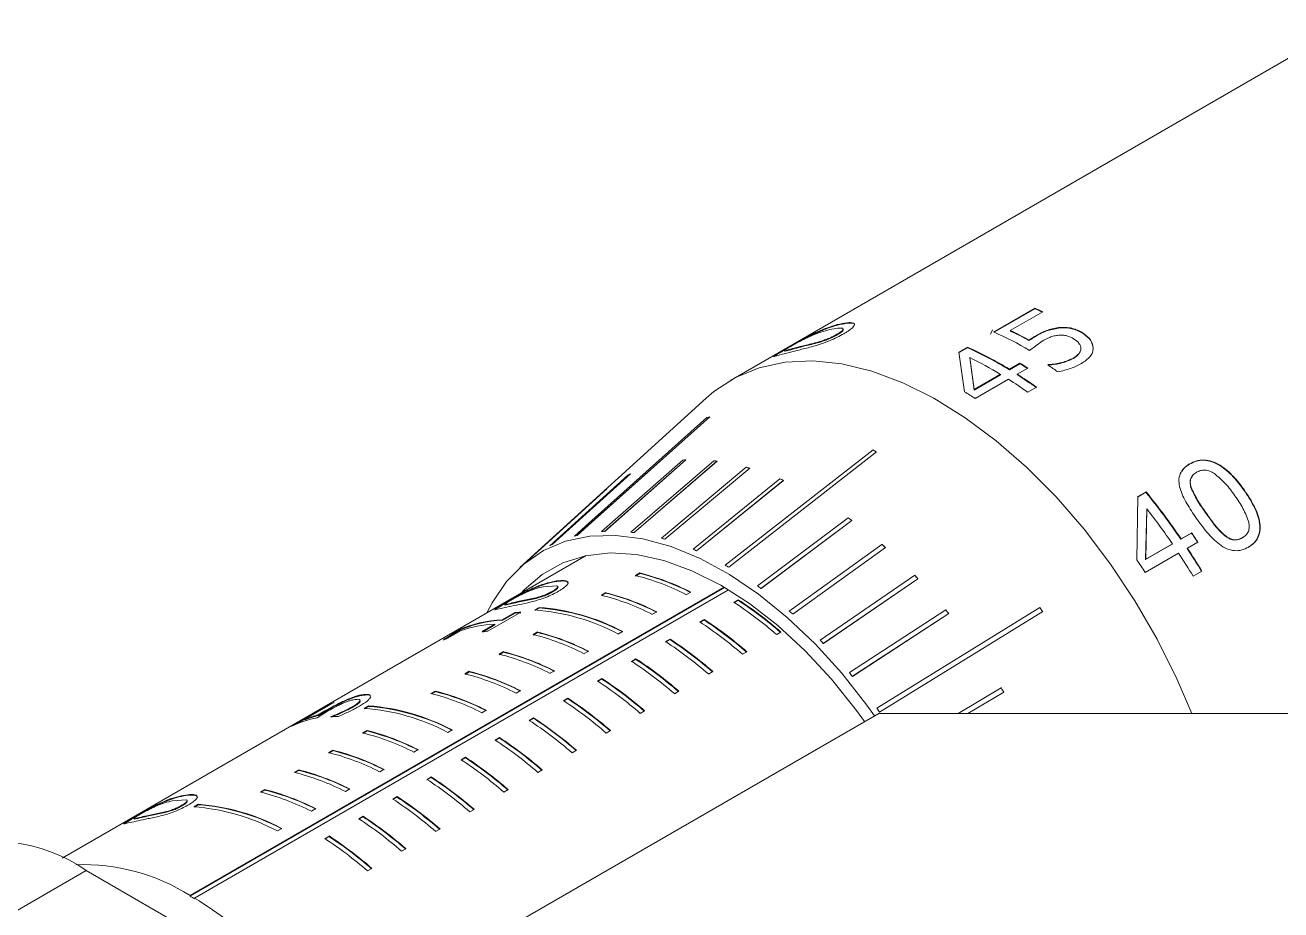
# Model space of a CAD drawing. Header units: millimetres. Extents: x 2 to 278, y 1 to 215.
# Drawn here: x 204.14 to 217.16, y 190.05 to 199.22 of the extents above; entities that cross this region are included whole.
import ezdxf

# ---------------------------------------------------------------- set-up
doc = ezdxf.new("R2010")
doc.units = ezdxf.units.MM

msp = doc.modelspace()

# ---------------------------------------------------------------- linework, layer by layer
at = {"color": 7, "linetype": 'Continuous', "lineweight": 18}
for p, q in [((217.837, 199.223), (211.458, 195.54)), ((214.187, 196.042), (214.614, 196.289)), ((214.193, 196.039), (214.615, 196.283)), ((214.696, 196.251), (214.359, 196.057)), ((214.614, 196.289), (214.615, 196.283)), ((212.565, 196.118), (212.568, 196.113)), ((212.565, 196.013), (212.562, 196.018)), ((214.175, 196.063), (214.154, 196.02)), ((214.359, 196.057), (214.36, 196.052)), ((214.63, 196.006), (214.63, 196.001)), ((214.859, 196.087), (214.859, 196.082)), ((215.115, 196.03), (215.115, 196.025)), ((212.02, 195.843), (212.024, 195.842)), ((212.024, 195.842), (212.021, 195.847)), ((212.024, 195.865), (212.028, 195.859)), ((212.168, 195.882), (212.166, 195.888)), ((212.376, 195.934), (212.374, 195.94)), ((213.827, 195.834), (213.914, 195.884)), ((213.884, 195.421), (213.827, 195.834)), ((213.828, 195.829), (213.915, 195.879)), ((213.915, 195.879), (213.914, 195.884)), ((214.554, 195.958), (214.554, 195.953)), ((214.689, 195.947), (214.559, 195.851)), ((215.091, 195.871), (215.091, 195.866)), ((215.22, 195.876), (215.22, 195.872)), ((213.939, 195.778), (213.984, 195.444)), ((213.939, 195.773), (213.939, 195.778)), ((213.939, 195.773), (213.984, 195.439)), ((214.35, 195.655), (214.459, 195.718)), ((214.35, 195.65), (214.459, 195.713)), ((214.459, 195.713), (214.459, 195.718)), ((214.75, 195.699), (214.756, 195.703)), ((214.756, 195.703), (214.756, 195.698)), ((215.013, 195.771), (215.013, 195.767)), ((213.984, 195.444), (214.259, 195.603)), ((213.984, 195.439), (214.259, 195.598)), ((214.259, 195.598), (214.259, 195.603)), ((214.35, 195.65), (214.35, 195.655)), ((214.431, 195.599), (214.432, 195.605)), ((214.541, 195.668), (214.432, 195.605)), ((214.754, 195.696), (214.756, 195.698)), ((213.984, 195.439), (213.984, 195.444)), ((214.341, 195.552), (213.995, 195.353)), ((214.631, 195.47), (214.54, 195.417)), ((211.205, 195.356), (209.273, 193.599)), ((211.214, 195.155), (211.214, 195.154)), ((211.243, 195.162), (211.243, 195.162)), ((212.936, 194.82), (211.404, 193.623)), ((211.44, 193.602), (212.972, 194.799)), ((212.973, 194.799), (211.441, 193.603)), ((212.937, 194.82), (212.936, 194.82)), ((212.973, 194.799), (212.972, 194.799)), ((210.964, 194.714), (210.122, 193.973)), ((210.153, 193.974), (210.996, 194.716)), ((210.996, 194.716), (210.154, 193.975)), ((211.285, 194.706), (210.424, 193.965)), ((210.457, 193.961), (211.318, 194.702)), ((211.319, 194.702), (210.458, 193.962)), ((210.965, 194.714), (210.964, 194.714)), ((210.996, 194.716), (210.996, 194.716)), ((211.285, 194.706), (211.285, 194.706)), ((211.319, 194.702), (211.318, 194.702)), ((216.22, 194.675), (216.218, 194.671)), ((210.393, 194.558), (209.584, 193.825)), ((210.42, 194.571), (209.61, 193.839)), ((209.61, 193.839), (210.42, 194.571)), ((210.394, 194.558), (210.393, 194.558)), ((210.42, 194.571), (210.42, 194.571)), ((211.622, 194.64), (210.742, 193.904)), ((210.776, 193.894), (211.657, 194.631)), ((211.657, 194.631), (210.777, 193.894)), ((211.623, 194.641), (211.622, 194.64)), ((211.657, 194.631), (211.657, 194.631)), ((209.379, 193.692), (210.175, 194.415)), ((210.175, 194.416), (209.38, 193.692)), ((210.175, 194.416), (210.175, 194.415)), ((211.971, 194.519), (211.07, 193.789)), ((212.007, 194.503), (211.106, 193.774)), ((211.106, 193.774), (212.006, 194.503)), ((211.971, 194.519), (211.971, 194.519)), ((212.007, 194.503), (212.006, 194.503)), ((216.232, 194.43), (216.234, 194.433)), ((216.787, 194.401), (216.785, 194.399)), ((210.152, 194.396), (209.356, 193.673)), ((215.671, 193.679), (215.68, 194.335)), ((215.678, 194.331), (215.765, 194.382)), ((215.68, 194.335), (215.767, 194.385)), ((215.765, 194.382), (215.767, 194.385)), ((215.774, 194.203), (215.762, 193.683)), ((215.776, 194.207), (215.765, 193.686)), ((215.774, 194.203), (215.776, 194.207)), ((216.385, 194.167), (216.388, 194.169)), ((212.68, 194.114), (211.738, 193.409)), ((211.774, 193.383), (212.715, 194.089)), ((212.716, 194.089), (211.775, 193.383)), ((212.68, 194.115), (212.68, 194.114)), ((212.716, 194.089), (212.715, 194.089)), ((209.87, 193.934), (209.869, 193.933)), ((210.154, 193.975), (210.153, 193.974)), ((210.458, 193.962), (210.457, 193.961)), ((210.777, 193.894), (210.776, 193.894)), ((216.128, 193.894), (216.237, 193.957)), ((216.128, 193.894), (216.131, 193.897)), ((216.131, 193.897), (216.24, 193.96)), ((216.237, 193.957), (216.24, 193.96)), ((216.584, 193.929), (216.587, 193.932)), ((216.765, 193.907), (216.783, 193.92)), ((216.765, 193.907), (216.768, 193.91)), ((209.61, 193.839), (209.61, 193.839)), ((211.106, 193.774), (211.106, 193.774)), ((213.029, 193.838), (212.068, 193.148)), ((213.064, 193.808), (212.103, 193.118)), ((212.103, 193.118), (213.064, 193.808)), ((213.03, 193.839), (213.029, 193.838)), ((213.064, 193.808), (213.064, 193.808)), ((216.104, 193.749), (215.759, 193.549)), ((215.762, 193.683), (216.037, 193.842)), ((215.765, 193.686), (216.04, 193.844)), ((216.037, 193.842), (216.04, 193.844)), ((216.192, 193.799), (216.195, 193.801)), ((216.304, 193.864), (216.195, 193.801)), ((216.828, 193.811), (216.825, 193.809)), ((209.96, 193.723), (204.528, 190.586)), ((209.357, 193.673), (209.356, 193.673)), ((209.38, 193.692), (209.379, 193.692)), ((215.762, 193.683), (215.765, 193.686)), ((210.518, 193.544), (210.473, 193.518)), ((210.519, 193.538), (210.474, 193.512)), ((210.518, 193.544), (210.519, 193.538)), ((211.441, 193.603), (211.44, 193.602)), ((213.368, 193.519), (212.387, 192.847)), ((213.368, 193.519), (213.368, 193.519)), ((216.346, 193.563), (216.255, 193.51)), ((211.394, 193.395), (205.856, 190.198)), ((211.399, 193.393), (205.856, 190.193)), ((205.901, 190.172), (211.438, 193.369)), ((209.659, 193.411), (209.519, 193.401)), ((209.608, 193.452), (209.611, 193.447)), ((211.775, 193.383), (211.774, 193.383)), ((212.42, 192.813), (213.401, 193.484)), ((213.401, 193.484), (212.421, 192.813)), ((213.401, 193.484), (213.401, 193.484)), ((209.121, 193.234), (209.124, 193.228)), ((209.124, 193.228), (209.152, 193.244)), ((209.251, 193.246), (209.44, 193.285)), ((209.254, 193.24), (209.251, 193.246)), ((209.254, 193.24), (209.443, 193.28)), ((209.443, 193.28), (209.44, 193.285)), ((209.612, 193.347), (209.61, 193.353)), ((210.164, 193.34), (210.119, 193.314)), ((210.165, 193.334), (210.127, 193.312)), ((210.164, 193.34), (210.165, 193.334)), ((211.003, 193.319), (211.048, 193.345)), ((211.538, 193.266), (211.493, 193.24)), ((211.538, 193.261), (211.493, 193.235)), ((211.538, 193.266), (211.538, 193.261)), ((209.283, 193.136), (208.941, 192.939)), ((209.095, 193.059), (209.225, 193.134)), ((209.097, 193.053), (209.227, 193.128)), ((209.118, 193.211), (209.122, 193.21)), ((209.122, 193.21), (209.119, 193.216)), ((209.227, 193.128), (209.225, 193.134)), ((209.474, 193.186), (209.429, 193.16)), ((209.476, 193.18), (209.431, 193.155)), ((209.474, 193.186), (209.476, 193.18)), ((210.649, 193.115), (210.694, 193.141)), ((212.103, 193.118), (212.103, 193.118)), ((213.69, 193.16), (212.691, 192.51)), ((212.722, 192.471), (213.721, 193.122)), ((213.722, 193.122), (212.723, 192.472)), ((214.666, 193.186), (212.975, 192.141)), ((214.695, 193.145), (213.004, 192.1)), ((213.004, 192.099), (214.695, 193.145)), ((213.69, 193.161), (213.69, 193.16)), ((213.722, 193.122), (213.721, 193.122)), ((214.666, 193.186), (214.666, 193.186)), ((214.695, 193.145), (214.695, 193.145)), ((208.884, 192.937), (209.014, 193.012)), ((208.886, 192.931), (209.016, 193.006)), ((209.016, 193.006), (209.014, 193.012)), ((209.097, 193.053), (209.095, 193.059)), ((211.185, 193.062), (211.14, 193.036)), ((211.185, 193.057), (211.14, 193.031)), ((211.185, 193.062), (211.185, 193.057)), ((208.655, 192.944), (208.525, 192.869)), ((208.559, 192.908), (208.625, 192.946)), ((208.562, 192.903), (208.628, 192.941)), ((208.573, 192.901), (208.57, 192.907)), ((208.628, 192.941), (208.625, 192.946)), ((209.457, 192.932), (209.412, 192.906)), ((209.458, 192.926), (209.413, 192.9)), ((209.457, 192.932), (209.458, 192.926)), ((210.296, 192.911), (210.34, 192.937)), ((210.831, 192.857), (210.786, 192.832)), ((210.831, 192.852), (210.786, 192.827)), ((210.831, 192.857), (210.831, 192.852)), ((211.937, 192.904), (211.981, 192.93)), ((209.104, 192.728), (209.059, 192.702)), ((209.105, 192.722), (209.06, 192.696)), ((209.104, 192.728), (209.105, 192.722)), ((209.942, 192.707), (209.987, 192.733)), ((211.583, 192.7), (211.628, 192.726)), ((212.421, 192.813), (212.42, 192.813)), ((210.478, 192.653), (210.433, 192.627)), ((210.477, 192.648), (210.433, 192.622)), ((210.478, 192.653), (210.477, 192.648)), ((208.75, 192.524), (208.705, 192.498)), ((208.751, 192.518), (208.706, 192.492)), ((208.75, 192.524), (208.751, 192.518)), ((209.588, 192.503), (209.633, 192.529)), ((210.124, 192.449), (210.079, 192.423)), ((210.124, 192.444), (210.079, 192.418)), ((210.124, 192.449), (210.124, 192.444)), ((211.229, 192.496), (211.274, 192.522)), ((212.723, 192.472), (212.722, 192.471)), ((208.396, 192.319), (208.352, 192.293)), ((208.398, 192.314), (208.359, 192.292)), ((208.396, 192.319), (208.398, 192.314)), ((209.235, 192.299), (209.28, 192.324)), ((210.876, 192.292), (210.921, 192.318)), ((214.266, 192.351), (213.818, 192.088)), ((214.267, 192.351), (214.266, 192.351)), ((207.347, 192.201), (207.046, 192.027)), ((207.449, 192.216), (207.452, 192.211)), ((207.618, 192.213), (207.616, 192.222)), ((207.616, 192.219), (207.618, 192.213)), ((207.652, 192.283), (207.654, 192.277)), ((207.726, 192.26), (207.728, 192.254)), ((209.77, 192.24), (209.725, 192.214)), ((209.771, 192.245), (209.726, 192.219)), ((209.771, 192.245), (209.77, 192.24)), ((214.293, 192.307), (213.918, 192.088)), ((213.918, 192.088), (214.292, 192.307)), ((214.293, 192.307), (214.292, 192.307)), ((212.996, 192.088), (199.871, 184.511)), ((206.91, 191.956), (207.292, 192.177)), ((206.961, 191.978), (207.295, 192.171)), ((207.291, 192.116), (207.172, 192.042)), ((207.183, 192.073), (207.252, 192.113)), ((207.183, 192.073), (207.186, 192.067)), ((207.186, 192.067), (207.255, 192.108)), ((207.252, 192.113), (207.255, 192.108)), ((207.292, 192.177), (207.295, 192.171)), ((207.313, 192.052), (207.319, 192.056)), ((207.319, 192.056), (207.321, 192.05)), ((207.542, 192.159), (207.544, 192.153)), ((207.706, 192.166), (207.661, 192.14)), ((207.708, 192.16), (207.663, 192.134)), ((207.706, 192.166), (207.708, 192.16)), ((208.881, 192.094), (208.926, 192.12)), ((210.522, 192.088), (210.567, 192.114)), ((217.486, 192.088), (212.996, 192.088)), ((213.004, 192.1), (213.004, 192.099)), ((207.046, 192.027), (207.049, 192.021)), ((209.417, 192.041), (209.372, 192.015)), ((209.417, 192.036), (209.372, 192.01)), ((209.417, 192.041), (209.417, 192.036)), ((207.689, 191.911), (207.644, 191.885)), ((207.691, 191.906), (207.646, 191.88)), ((207.689, 191.911), (207.691, 191.906)), ((208.528, 191.89), (208.573, 191.916)), ((209.063, 191.832), (209.018, 191.806)), ((209.064, 191.837), (209.019, 191.811)), ((209.064, 191.837), (209.063, 191.832)), ((210.169, 191.884), (210.214, 191.91)), ((207.336, 191.707), (207.291, 191.681)), ((207.337, 191.701), (207.292, 191.675)), ((207.336, 191.707), (207.337, 191.701)), ((208.174, 191.686), (208.219, 191.712)), ((209.815, 191.68), (209.86, 191.706)), ((208.71, 191.633), (208.665, 191.607)), ((208.71, 191.628), (208.665, 191.602)), ((208.71, 191.633), (208.71, 191.628)), ((206.982, 191.503), (206.937, 191.477)), ((206.983, 191.497), (206.939, 191.471)), ((206.982, 191.503), (206.983, 191.497)), ((207.821, 191.482), (207.866, 191.508)), ((208.356, 191.424), (208.311, 191.398)), ((208.356, 191.429), (208.312, 191.403)), ((208.356, 191.429), (208.356, 191.424)), ((209.462, 191.476), (209.507, 191.501)), ((206.629, 191.299), (206.584, 191.273)), ((206.63, 191.293), (206.592, 191.271)), ((206.629, 191.299), (206.63, 191.293)), ((207.467, 191.278), (207.512, 191.304)), ((209.108, 191.271), (209.153, 191.297)), ((205.815, 191.192), (205.674, 191.181)), ((205.764, 191.233), (205.766, 191.227)), ((205.939, 191.145), (205.894, 191.119)), ((205.939, 191.145), (205.94, 191.139)), ((208.003, 191.225), (207.958, 191.199)), ((208.003, 191.22), (207.958, 191.194)), ((208.003, 191.225), (208.003, 191.22)), ((205.277, 191.015), (205.28, 191.009)), ((205.28, 191.009), (205.307, 191.025)), ((205.407, 191.027), (205.596, 191.066)), ((205.409, 191.021), (205.407, 191.027)), ((205.409, 191.021), (205.598, 191.06)), ((205.598, 191.06), (205.596, 191.066)), ((205.768, 191.128), (205.766, 191.133)), ((205.94, 191.139), (205.905, 191.119)), ((207.114, 191.074), (207.158, 191.1)), ((207.649, 191.021), (207.604, 190.995)), ((207.649, 191.016), (207.604, 190.99)), ((207.649, 191.016), (207.649, 191.021)), ((208.755, 191.067), (208.799, 191.093)), ((205.274, 190.992), (205.278, 190.991)), ((205.278, 190.991), (205.275, 190.996)), ((206.76, 190.87), (206.805, 190.896)), ((208.401, 190.863), (208.446, 190.889)), ((207.296, 190.816), (207.251, 190.791)), ((207.295, 190.811), (207.255, 190.788)), ((207.296, 190.816), (207.295, 190.811)), ((208.047, 190.659), (208.092, 190.685)), ((204.779, 190.458), (199.57, 187.451)), ((206.57, 189.423), (204.779, 190.458)), ((207.694, 190.455), (207.739, 190.481)), ((205.856, 190.193), (205.856, 190.198)), ((205.901, 190.167), (205.901, 190.172))]:
    msp.add_line(p, q, dxfattribs=at)
at = {"color": 7, "linetype": 'Continuous', "lineweight": 18, "flags": 128}
for points in [[(216.241, 192.088), (216.087, 192.447), (215.882, 192.857), (215.652, 193.255), (215.398, 193.636), (215.125, 193.996), (214.834, 194.332), (214.529, 194.639), (214.214, 194.913), (213.893, 195.153), (213.568, 195.354), (213.244, 195.516), (212.924, 195.635), (212.612, 195.71), (212.311, 195.742), (212.025, 195.728), (211.757, 195.671), (211.51, 195.569), (211.287, 195.425), (211.205, 195.356)], [(211.214, 195.154), (209.989, 194.059), (209.84, 193.926)], [(209.869, 193.933), (210.018, 194.067), (211.243, 195.162)], [(211.243, 195.162), (210.09, 194.131), (209.87, 193.934)], [(212.95, 192.062), (212.872, 192.172), (212.612, 192.503), (212.336, 192.808), (212.047, 193.083), (211.75, 193.324), (211.448, 193.528), (211.144, 193.693), (210.844, 193.817), (210.55, 193.897), (210.268, 193.933), (209.999, 193.925), (209.749, 193.872), (209.52, 193.775), (209.314, 193.635), (209.136, 193.454), (208.987, 193.235), (208.932, 193.129)], [(212.848, 192.003), (212.764, 192.119), (212.507, 192.441), (212.233, 192.735), (211.948, 192.999), (211.654, 193.227), (211.357, 193.417), (211.059, 193.566), (210.767, 193.672), (210.482, 193.734), (210.21, 193.751), (209.955, 193.721), (209.719, 193.647), (209.506, 193.529), (209.32, 193.368), (209.291, 193.336)]]:
    msp.add_lwpolyline(points, dxfattribs=at)
at = {"color": 7, "linetype": 'Continuous', "lineweight": 18}
for centre, radius, start, end in [((213.214, 193.123), 3.461, 64.6631, 66.1452), ((213.217, 193.122), 3.456, 64.6631, 66.1452), ((212.67, 192.628), 3.736, 59.6274, 66.0445), ((212.765, 192.693), 3.723, 61.2794, 64.6398), ((212.767, 192.693), 3.717, 61.2794, 64.6398), ((212.37, 192.416), 3.797, 58.5754, 66.0073), ((212.373, 192.415), 3.791, 58.5754, 66.0073), ((212.223, 192.263), 3.911, 58.639, 63.9873), ((212.217, 192.031), 4.316, 57.4256, 58.705), ((212.22, 192.031), 4.309, 57.4256, 58.705), ((212.169, 191.827), 4.653, 54.7821, 56.3135), ((211.955, 191.727), 4.596, 54.4113, 57.407), ((211.952, 191.726), 4.603, 54.4113, 57.407), ((211.861, 191.674), 4.603, 54.4113, 57.407), ((211.688, 191.741), 4.286, 57.4221, 59.1716), ((211.605, 193.72), 1.487, 104.0866, 105.2439), ((211.605, 193.719), 1.487, 104.0866, 105.2439), ((210.997, 191.419), 3.915, 59.6992, 60.3062), ((210.997, 191.419), 3.915, 59.6992, 60.3062), ((211.075, 193.061), 1.657, 92.7484, 93.8389), ((211.076, 193.061), 1.657, 92.7484, 93.8389), ((211.062, 192.707), 2.012, 82.6734, 83.6315), ((211.062, 192.706), 2.012, 82.6734, 83.6315), ((211.011, 193.372), 1.338, 116.2611, 117.5187), ((211.012, 193.372), 1.338, 116.2611, 117.5187), ((210.965, 192.234), 2.494, 73.9005, 74.7306), ((210.966, 192.234), 2.494, 73.9005, 74.7306), ((211.031, 193.346), 1.369, 128.684, 129.9222), ((210.765, 191.674), 3.09, 66.3045, 67.0241), ((210.764, 191.674), 3.09, 66.3045, 67.0241), ((210.208, 189.859), 7.164, 34.2812, 39.142), ((210.202, 189.856), 7.175, 34.2812, 39.142), ((210.066, 189.771), 7.231, 34.2921, 37.8422), ((210.063, 190.459), 4.496, 53.8465, 54.407), ((210.063, 190.458), 4.496, 53.8465, 54.407), ((210.197, 192.623), 1.35, 104.028, 105.3025), ((210.227, 192.415), 1.562, 92.7152, 93.8721), ((210.214, 192.081), 1.896, 82.6442, 83.6606), ((210.123, 191.635), 2.351, 73.8752, 74.7559), ((210.152, 189.806), 7.367, 33.4074, 34.3022), ((210.145, 189.802), 7.378, 33.4074, 34.3022), ((210.167, 192.708), 1.261, 116.2228, 117.557), ((209.934, 191.107), 2.913, 66.2825, 67.046), ((209.616, 189.898), 5.213, 48.5998, 49.1076), ((209.617, 189.898), 5.213, 48.5998, 49.1076), ((209.893, 189.652), 7.44, 31.231, 33.406), ((209.99, 189.708), 7.429, 31.231, 33.406), ((209.984, 189.705), 7.44, 31.231, 33.406), ((210.185, 192.684), 1.291, 128.6463, 129.9599), ((210.186, 192.684), 1.291, 128.6463, 129.9599), ((209.645, 190.534), 3.555, 59.6684, 60.337), ((209.607, 189.492), 7.369, 33.407, 34.6259), ((209.867, 191.101), 2.491, 62.8814, 75.9241), ((209.912, 191.127), 2.491, 62.8814, 75.9241), ((209.914, 191.126), 2.487, 62.8814, 75.9241), ((209.168, 189.426), 5.865, 43.794, 44.2635), ((209.168, 189.425), 5.865, 43.794, 44.2635), ((209.273, 189.962), 4.238, 53.8294, 54.424), ((209.513, 190.897), 2.491, 62.8814, 75.9241), ((209.558, 190.923), 2.491, 62.8814, 75.9241), ((209.561, 190.922), 2.487, 62.8814, 75.9241), ((209.266, 189.838), 4.066, 48.9488, 56.7862), ((209.311, 189.864), 4.066, 48.9488, 56.7862), ((209.315, 189.865), 4.058, 48.9488, 56.7862), ((209.302, 191.655), 1.481, 90.7527, 92.9781), ((209.304, 191.652), 1.478, 90.7527, 92.9781), ((209.266, 190.965), 2.201, 62.1147, 85.7511), ((209.311, 190.991), 2.201, 62.1147, 85.7511), ((209.313, 190.99), 2.197, 62.1147, 85.7511), ((208.852, 189.433), 4.914, 48.5843, 49.1231), ((208.772, 189.071), 6.396, 39.301, 39.7441), ((208.772, 189.071), 6.396, 39.301, 39.7441), ((208.948, 189.118), 7.017, 35.0194, 35.4308), ((208.948, 189.118), 7.017, 35.0194, 35.4308), ((209.152, 191.787), 1.273, 92.5519, 114.436), ((209.154, 191.784), 1.271, 92.5519, 114.436), ((209.076, 191.706), 1.308, 92.723, 108.7565), ((208.913, 189.634), 4.066, 48.9488, 56.7862), ((208.958, 189.66), 4.066, 48.9488, 56.7862), ((208.961, 189.661), 4.058, 48.9488, 56.7862), ((208.916, 191.735), 1.2, 108.9883, 111.2295), ((208.961, 191.458), 1.481, 90.7527, 92.9781), ((208.806, 190.489), 2.491, 62.8814, 75.9241), ((208.851, 190.515), 2.491, 62.8814, 75.9241), ((208.854, 190.514), 2.487, 62.8814, 75.9241), ((208.604, 189.456), 4.066, 48.9488, 56.7862), ((208.608, 189.457), 4.058, 48.9488, 56.7862), ((208.429, 188.988), 5.528, 43.7797, 44.2778), ((208.498, 190.311), 2.491, 62.8814, 75.9241), ((208.5, 190.31), 2.487, 62.8814, 75.9241), ((208.559, 189.43), 4.066, 48.9488, 56.7862), ((208.453, 190.285), 2.491, 62.8814, 75.9241), ((208.206, 189.226), 4.066, 48.9488, 56.7862), ((208.254, 189.253), 4.058, 48.9488, 56.7862), ((208.251, 189.252), 4.066, 48.9488, 56.7862), ((208.099, 190.081), 2.491, 62.8814, 75.9241), ((208.144, 190.107), 2.491, 62.8814, 75.9241), ((208.146, 190.106), 2.487, 62.8814, 75.9241), ((207.897, 189.048), 4.066, 48.9488, 56.7862), ((207.901, 189.049), 4.058, 48.9488, 56.7862), ((208.056, 188.654), 6.029, 39.2875, 39.7576), ((207.791, 189.903), 2.491, 62.8814, 75.9241), ((207.793, 189.901), 2.487, 62.8814, 75.9241), ((207.852, 189.022), 4.066, 48.9488, 56.7862), ((208.349, 188.76), 6.922, 30.8293, 31.2497), ((208.349, 188.76), 6.922, 30.8293, 31.2497), ((207.787, 191.105), 1.18, 111.8727, 114.7855), ((207.746, 189.877), 2.491, 62.8814, 75.9241), ((207.499, 188.818), 4.066, 48.9488, 56.7862), ((207.547, 188.845), 4.058, 48.9488, 56.7862), ((207.543, 188.844), 4.066, 48.9488, 56.7862), ((207.498, 190.901), 1.213, 105.0427, 111.8501), ((207.5, 190.897), 1.211, 105.0427, 111.8501), ((207.431, 190.605), 1.451, 91.4828, 94.6769), ((207.498, 189.945), 2.201, 62.1147, 85.7511), ((207.543, 189.971), 2.201, 62.1147, 85.7511), ((207.545, 189.969), 2.197, 62.1147, 85.7511), ((207.784, 188.445), 6.372, 34.9986, 35.4516), ((207.419, 190.85), 1.218, 101.6937, 114.6977), ((207.145, 188.613), 4.066, 48.9488, 56.7862), ((207.19, 188.639), 4.066, 48.9488, 56.7862), ((207.194, 188.641), 4.058, 48.9488, 56.7862), ((207.039, 189.469), 2.491, 62.8814, 75.9241), ((207.083, 189.495), 2.491, 62.8814, 75.9241), ((207.086, 189.493), 2.487, 62.8814, 75.9241), ((206.791, 188.409), 4.066, 48.9488, 56.7862), ((206.84, 188.436), 4.058, 48.9488, 56.7862), ((206.836, 188.435), 4.066, 48.9488, 56.7862), ((206.685, 189.265), 2.491, 62.8814, 75.9241), ((206.73, 189.29), 2.491, 62.8814, 75.9241), ((206.732, 189.289), 2.487, 62.8814, 75.9241), ((206.438, 188.205), 4.066, 48.9488, 56.7862), ((206.483, 188.231), 4.066, 48.9488, 56.7862), ((206.487, 188.232), 4.058, 48.9488, 56.7862), ((206.331, 189.06), 2.491, 62.8814, 75.9241), ((206.376, 189.086), 2.491, 62.8814, 75.9241), ((206.379, 189.085), 2.487, 62.8814, 75.9241), ((206.084, 188.001), 4.066, 48.9488, 56.7862), ((206.129, 188.027), 4.066, 48.9488, 56.7862), ((206.133, 188.028), 4.058, 48.9488, 56.7862), ((205.978, 188.856), 2.491, 62.8814, 75.9241), ((206.023, 188.882), 2.491, 62.8814, 75.9241), ((206.025, 188.881), 2.487, 62.8814, 75.9241), ((205.775, 188.95), 2.201, 62.1147, 85.7511), ((205.731, 187.797), 4.066, 48.9488, 56.7862), ((205.776, 187.823), 4.066, 48.9488, 56.7862), ((205.779, 187.824), 4.058, 48.9488, 56.7862), ((205.731, 188.924), 2.201, 62.1147, 85.7511), ((205.778, 188.949), 2.197, 62.1147, 85.7511), ((205.422, 187.619), 4.066, 48.9488, 56.7862), ((205.426, 187.62), 4.058, 48.9488, 56.7862), ((205.377, 187.593), 4.066, 48.9488, 56.7862), ((203.848, 189.152), 1.603, 54.513, 114.1765), ((205.024, 187.389), 4.066, 48.9488, 56.7862), ((205.072, 187.416), 4.058, 48.9488, 56.7862), ((205.069, 187.415), 4.066, 48.9488, 56.7862), ((204.747, 188.443), 2.077, 57.7024, 92.1582), ((204.236, 187.334), 3.286, 59.5515, 60.4538), ((203.465, 186.215), 4.647, 36.5245, 58.3858)]:
    msp.add_arc(centre, radius, start, end, dxfattribs=at)
for points, knots in [([(212.024, 195.865), (212.047, 195.878), (212.091, 195.903), (212.168, 195.946), (212.249, 195.99), (212.35, 196.04), (212.458, 196.087), (212.529, 196.108), (212.565, 196.118)], [0, 0, 0, 0, 0.125108, 0.249996, 0.368839, 0.499677, 0.749515, 1, 1, 1, 1]), ([(212.22, 195.967), (212.23, 195.972), (212.267, 195.992), (212.353, 196.034), (212.461, 196.081), (212.532, 196.102), (212.568, 196.113)], [0, 0, 0, 0, 0.066201, 0.259817, 0.629448, 1, 1, 1, 1]), ([(212.565, 196.118), (212.599, 196.126), (212.667, 196.142), (212.732, 196.141), (212.75, 196.121), (212.736, 196.095), (212.702, 196.067), (212.665, 196.043), (212.644, 196.03), (212.634, 196.024)], [0, 0, 0, 0, 0.250434, 0.500188, 0.629668, 0.749901, 0.874732, 0.937353, 1, 1, 1, 1]), ([(212.568, 196.113), (212.601, 196.12), (212.668, 196.135), (212.734, 196.137), (212.742, 196.121), (212.744, 196.117)], [0, 0, 0, 0, 0.422264, 0.843421, 1, 1, 1, 1]), ([(214.859, 196.087), (214.883, 196.089), (214.93, 196.092), (215, 196.082), (215.052, 196.064), (215.089, 196.046), (215.106, 196.036), (215.115, 196.03)], [0, 0, 0, 0, 0.249801, 0.499609, 0.749505, 0.874729, 1, 1, 1, 1]), ([(212.634, 196.024), (212.611, 196.012), (212.566, 195.987), (212.485, 195.95), (212.398, 195.918), (212.29, 195.885), (212.174, 195.857), (212.102, 195.839), (212.066, 195.83)], [0, 0, 0, 0, 0.125107, 0.249982, 0.374728, 0.499704, 0.749513, 1, 1, 1, 1]), ([(212.263, 195.987), (212.256, 195.984), (212.241, 195.977), (212.211, 195.962), (212.171, 195.941), (212.124, 195.916), (212.098, 195.901), (212.085, 195.893)], [0, 0, 0, 0, 0.1253344, 0.2505826, 0.5001129, 0.7497511, 1, 1, 1, 1]), ([(212.465, 196.061), (212.435, 196.052), (212.376, 196.036), (212.3, 196.003), (212.263, 195.987)], [0, 0, 0, 0, 0.501161, 1, 1, 1, 1]), ([(212.374, 195.94), (212.39, 195.944), (212.421, 195.954), (212.473, 195.973), (212.522, 195.996), (212.549, 196.011), (212.562, 196.018)], [0, 0, 0, 0, 0.250221, 0.499886, 0.749549, 1, 1, 1, 1]), ([(212.376, 195.934), (212.392, 195.939), (212.423, 195.948), (212.475, 195.967), (212.524, 195.99), (212.551, 196.005), (212.565, 196.013)], [0, 0, 0, 0, 0.2500685, 0.4996917, 0.7494284, 1, 1, 1, 1]), ([(212.619, 196.08), (212.598, 196.081), (212.557, 196.083), (212.496, 196.068), (212.465, 196.061)], [0, 0, 0, 0, 0.499034, 1, 1, 1, 1]), ([(212.562, 196.018), (212.569, 196.022), (212.581, 196.029), (212.603, 196.044), (212.623, 196.06), (212.63, 196.074), (212.623, 196.078), (212.619, 196.08)], [0, 0, 0, 0, 0.125385, 0.250691, 0.500473, 0.749989, 1, 1, 1, 1]), ([(212.565, 196.013), (212.571, 196.016), (212.583, 196.024), (212.605, 196.038), (212.627, 196.055), (212.629, 196.063), (212.63, 196.067)], [0, 0, 0, 0, 0.1672301, 0.3343495, 0.6674268, 1, 1, 1, 1]), ([(214.554, 195.958), (214.566, 195.966), (214.591, 195.983), (214.617, 195.998), (214.63, 196.006)], [0, 0, 0, 0, 0.499995, 1, 1, 1, 1]), ([(214.554, 195.953), (214.566, 195.961), (214.591, 195.978), (214.617, 195.993), (214.63, 196.001)], [0, 0, 0, 0, 0.499993, 1, 1, 1, 1]), ([(214.63, 196.006), (214.663, 196.025), (214.729, 196.062), (214.816, 196.079), (214.859, 196.087)], [0, 0, 0, 0, 0.501299, 1, 1, 1, 1]), ([(214.63, 196.001), (214.663, 196.02), (214.729, 196.057), (214.816, 196.074), (214.859, 196.082)], [0, 0, 0, 0, 0.50135, 1, 1, 1, 1]), ([(214.863, 196.008), (214.846, 196.006), (214.812, 196.002), (214.753, 195.981), (214.714, 195.961), (214.689, 195.947)], [0, 0, 0, 0, 0.249715, 0.499736, 1, 1, 1, 1]), ([(214.859, 196.082), (214.883, 196.084), (214.93, 196.087), (215, 196.077), (215.052, 196.059), (215.089, 196.041), (215.106, 196.031), (215.115, 196.025)], [0, 0, 0, 0, 0.249918, 0.499746, 0.749586, 0.874771, 1, 1, 1, 1]), ([(215.016, 195.972), (214.994, 195.984), (214.961, 196.001), (214.905, 196.01), (214.877, 196.009), (214.863, 196.008)], [0, 0, 0, 0, 0.499125, 0.74964, 1, 1, 1, 1]), ([(215.091, 195.871), (215.09, 195.881), (215.088, 195.9), (215.066, 195.936), (215.036, 195.958), (215.016, 195.972)], [0, 0, 0, 0, 0.250172, 0.500472, 1, 1, 1, 1]), ([(215.115, 196.03), (215.144, 196.008), (215.203, 195.964), (215.215, 195.905), (215.22, 195.876)], [0, 0, 0, 0, 0.500453, 1, 1, 1, 1]), ([(215.115, 196.025), (215.144, 196.003), (215.203, 195.959), (215.214, 195.901), (215.22, 195.872)], [0, 0, 0, 0, 0.500359, 1, 1, 1, 1]), ([(212.066, 195.83), (212.032, 195.821), (211.966, 195.803), (211.91, 195.786), (211.899, 195.787), (211.918, 195.802), (211.955, 195.824), (211.993, 195.846), (212.014, 195.859), (212.024, 195.865)], [0, 0, 0, 0, 0.2504587, 0.50023, 0.6251835, 0.7499088, 0.8747162, 0.9373463, 1, 1, 1, 1]), ([(211.908, 195.783), (211.907, 195.784), (211.904, 195.784), (211.922, 195.797), (211.958, 195.819), (211.996, 195.841), (212.017, 195.853), (212.028, 195.859)], [0, 0, 0, 0, 0.087435, 0.391002, 0.694896, 0.847416, 1, 1, 1, 1]), ([(212.085, 195.893), (212.079, 195.89), (212.066, 195.883), (212.044, 195.869), (212.023, 195.856), (212.013, 195.847), (212.018, 195.847), (212.021, 195.847)], [0, 0, 0, 0, 0.125362, 0.250643, 0.500339, 0.749896, 1, 1, 1, 1]), ([(212.021, 195.847), (212.039, 195.852), (212.075, 195.862), (212.136, 195.879), (212.166, 195.888)], [0, 0, 0, 0, 0.498921, 1, 1, 1, 1]), ([(212.024, 195.842), (212.042, 195.847), (212.078, 195.857), (212.138, 195.873), (212.168, 195.882)], [0, 0, 0, 0, 0.498919, 1, 1, 1, 1]), ([(212.166, 195.888), (212.186, 195.893), (212.227, 195.903), (212.292, 195.917), (212.347, 195.932), (212.374, 195.94)], [0, 0, 0, 0, 0.333816, 0.673041, 1, 1, 1, 1]), ([(212.168, 195.882), (212.189, 195.887), (212.229, 195.897), (212.294, 195.912), (212.349, 195.927), (212.376, 195.934)], [0, 0, 0, 0, 0.333803, 0.673018, 1, 1, 1, 1]), ([(215.013, 195.771), (215.034, 195.785), (215.065, 195.806), (215.084, 195.838), (215.09, 195.857), (215.091, 195.866), (215.091, 195.871)], [0, 0, 0, 0, 0.499447, 0.749427, 0.874687, 1, 1, 1, 1]), ([(215.013, 195.767), (215.033, 195.78), (215.064, 195.801), (215.084, 195.833), (215.09, 195.852), (215.09, 195.862), (215.091, 195.866)], [0, 0, 0, 0, 0.49954, 0.749513, 0.874741, 1, 1, 1, 1]), ([(215.22, 195.876), (215.218, 195.861), (215.215, 195.83), (215.18, 195.771), (215.131, 195.738), (215.098, 195.716)], [0, 0, 0, 0, 0.250276, 0.500633, 1, 1, 1, 1]), ([(214.756, 195.703), (214.804, 195.708), (214.899, 195.72), (214.975, 195.754), (215.013, 195.771)], [0, 0, 0, 0, 0.500486, 1, 1, 1, 1]), ([(214.756, 195.698), (214.803, 195.703), (214.898, 195.715), (214.975, 195.749), (215.013, 195.767)], [0, 0, 0, 0, 0.500426, 1, 1, 1, 1]), ([(215.098, 195.716), (215.061, 195.697), (214.988, 195.659), (214.898, 195.639), (214.852, 195.629)], [0, 0, 0, 0, 0.497226, 1, 1, 1, 1]), ([(216.288, 194.112), (216.254, 194.161), (216.187, 194.261), (216.122, 194.393), (216.103, 194.499), (216.117, 194.574), (216.152, 194.623), (216.188, 194.655), (216.209, 194.668), (216.22, 194.675)], [0, 0, 0, 0, 0.250459, 0.50023, 0.625184, 0.749909, 0.874716, 0.937346, 1, 1, 1, 1]), ([(216.139, 194.597), (216.145, 194.608), (216.158, 194.628), (216.186, 194.652), (216.207, 194.665), (216.218, 194.671)], [0, 0, 0, 0, 0.336378, 0.668121, 1, 1, 1, 1]), ([(216.218, 194.671), (216.24, 194.683), (216.285, 194.705), (216.365, 194.716), (216.451, 194.7), (216.56, 194.646), (216.676, 194.543), (216.749, 194.447), (216.785, 194.399)], [0, 0, 0, 0, 0.125223, 0.250206, 0.369104, 0.499915, 0.749647, 1, 1, 1, 1]), ([(216.22, 194.675), (216.242, 194.686), (216.287, 194.708), (216.367, 194.719), (216.454, 194.703), (216.562, 194.649), (216.679, 194.546), (216.751, 194.45), (216.787, 194.401)], [0, 0, 0, 0, 0.125108, 0.249996, 0.368839, 0.499677, 0.749515, 1, 1, 1, 1]), ([(216.245, 194.544), (216.24, 194.537), (216.226, 194.518), (216.221, 194.478), (216.228, 194.446), (216.232, 194.43)], [0, 0, 0, 0, 0.240893, 0.620113, 1, 1, 1, 1]), ([(216.291, 194.587), (216.285, 194.583), (216.272, 194.575), (216.25, 194.556), (216.23, 194.526), (216.223, 194.481), (216.23, 194.449), (216.234, 194.433)], [0, 0, 0, 0, 0.125362, 0.250643, 0.500339, 0.749896, 1, 1, 1, 1]), ([(216.476, 194.574), (216.468, 194.579), (216.453, 194.588), (216.421, 194.603), (216.378, 194.612), (216.33, 194.607), (216.304, 194.593), (216.291, 194.587)], [0, 0, 0, 0, 0.125334, 0.250583, 0.500113, 0.749751, 1, 1, 1, 1]), ([(216.687, 194.344), (216.657, 194.387), (216.597, 194.472), (216.516, 194.54), (216.476, 194.574)], [0, 0, 0, 0, 0.501161, 1, 1, 1, 1]), ([(216.232, 194.43), (216.252, 194.385), (216.294, 194.294), (216.355, 194.209), (216.385, 194.167)], [0, 0, 0, 0, 0.498919, 1, 1, 1, 1]), ([(216.234, 194.433), (216.255, 194.388), (216.297, 194.297), (216.357, 194.212), (216.388, 194.169)], [0, 0, 0, 0, 0.498921, 1, 1, 1, 1]), ([(216.785, 194.399), (216.818, 194.349), (216.884, 194.248), (216.941, 194.107), (216.951, 193.992), (216.931, 193.913), (216.887, 193.85), (216.846, 193.823), (216.825, 193.809)], [0, 0, 0, 0, 0.25035, 0.500044, 0.629545, 0.749833, 0.874781, 1, 1, 1, 1]), ([(216.787, 194.401), (216.821, 194.351), (216.887, 194.251), (216.944, 194.109), (216.954, 193.994), (216.934, 193.915), (216.897, 193.863), (216.86, 193.831), (216.838, 193.818), (216.828, 193.811)], [0, 0, 0, 0, 0.250434, 0.500188, 0.629668, 0.749901, 0.874732, 0.937353, 1, 1, 1, 1]), ([(216.831, 194.07), (216.814, 194.118), (216.778, 194.215), (216.718, 194.301), (216.687, 194.344)], [0, 0, 0, 0, 0.499034, 1, 1, 1, 1]), ([(216.385, 194.167), (216.405, 194.139), (216.446, 194.082), (216.507, 193.998), (216.559, 193.952), (216.584, 193.929)], [0, 0, 0, 0, 0.333803, 0.673018, 1, 1, 1, 1]), ([(216.388, 194.169), (216.408, 194.141), (216.448, 194.085), (216.51, 194.001), (216.562, 193.954), (216.587, 193.932)], [0, 0, 0, 0, 0.333816, 0.673041, 1, 1, 1, 1]), ([(216.828, 193.811), (216.806, 193.8), (216.761, 193.778), (216.683, 193.77), (216.602, 193.791), (216.501, 193.854), (216.395, 193.965), (216.323, 194.063), (216.288, 194.112)], [0, 0, 0, 0, 0.125107, 0.249982, 0.374728, 0.499704, 0.749513, 1, 1, 1, 1]), ([(216.768, 193.91), (216.774, 193.913), (216.786, 193.921), (216.809, 193.94), (216.83, 193.972), (216.84, 194.02), (216.834, 194.053), (216.831, 194.07)], [0, 0, 0, 0, 0.125385, 0.250691, 0.500473, 0.749989, 1, 1, 1, 1]), ([(216.584, 193.929), (216.598, 193.919), (216.628, 193.898), (216.677, 193.883), (216.724, 193.887), (216.751, 193.901), (216.765, 193.907)], [0, 0, 0, 0, 0.2500685, 0.4996917, 0.7494284, 1, 1, 1, 1]), ([(216.587, 193.932), (216.601, 193.921), (216.63, 193.9), (216.68, 193.885), (216.727, 193.889), (216.754, 193.903), (216.768, 193.91)], [0, 0, 0, 0, 0.250221, 0.499886, 0.749549, 1, 1, 1, 1]), ([(209.121, 193.234), (209.141, 193.245), (209.181, 193.268), (209.251, 193.307), (209.324, 193.345), (209.414, 193.389), (209.511, 193.428), (209.576, 193.444), (209.608, 193.452)], [0, 0, 0, 0, 0.125103, 0.249964, 0.374719, 0.499711, 0.749526, 1, 1, 1, 1]), ([(209.261, 193.305), (209.283, 193.316), (209.329, 193.341), (209.417, 193.383), (209.514, 193.422), (209.578, 193.439), (209.611, 193.447)], [0, 0, 0, 0, 0.153678, 0.322915, 0.661033, 1, 1, 1, 1]), ([(209.519, 193.401), (209.492, 193.395), (209.437, 193.382), (209.369, 193.354), (209.335, 193.341)], [0, 0, 0, 0, 0.501133, 1, 1, 1, 1]), ([(209.608, 193.452), (209.639, 193.458), (209.701, 193.469), (209.761, 193.464), (209.778, 193.444), (209.766, 193.419), (209.736, 193.393), (209.703, 193.371), (209.684, 193.36), (209.675, 193.354)], [0, 0, 0, 0, 0.2504402, 0.5002072, 0.629487, 0.7498946, 0.874727, 0.9373505, 1, 1, 1, 1]), ([(209.61, 193.353), (209.616, 193.356), (209.627, 193.362), (209.646, 193.375), (209.664, 193.39), (209.67, 193.404), (209.663, 193.409), (209.659, 193.411)], [0, 0, 0, 0, 0.125385, 0.250691, 0.500474, 0.74999, 1, 1, 1, 1]), ([(209.611, 193.447), (209.641, 193.452), (209.702, 193.463), (209.765, 193.46), (209.773, 193.442), (209.776, 193.436)], [0, 0, 0, 0, 0.397779, 0.794536, 1, 1, 1, 1]), ([(209.612, 193.347), (209.618, 193.35), (209.629, 193.357), (209.648, 193.37), (209.667, 193.385), (209.669, 193.393), (209.67, 193.397)], [0, 0, 0, 0, 0.167241, 0.334371, 0.667455, 1, 1, 1, 1]), ([(209.162, 193.195), (209.132, 193.188), (209.071, 193.174), (209.019, 193.161), (209.01, 193.164), (209.026, 193.177), (209.059, 193.198), (209.093, 193.217), (209.112, 193.228), (209.121, 193.234)], [0, 0, 0, 0, 0.250452, 0.500192, 0.629391, 0.749903, 0.874732, 0.937345, 1, 1, 1, 1]), ([(209.02, 193.163), (209.023, 193.166), (209.03, 193.173), (209.063, 193.192), (209.096, 193.212), (209.115, 193.223), (209.124, 193.228)], [0, 0, 0, 0, 0.280272, 0.639418, 0.819671, 1, 1, 1, 1]), ([(209.176, 193.258), (209.17, 193.255), (209.159, 193.248), (209.139, 193.237), (209.12, 193.224), (209.112, 193.216), (209.117, 193.216), (209.119, 193.216)], [0, 0, 0, 0, 0.125376, 0.250674, 0.500391, 0.749916, 1, 1, 1, 1]), ([(209.119, 193.216), (209.136, 193.219), (209.169, 193.227), (209.224, 193.24), (209.251, 193.246)], [0, 0, 0, 0, 0.498905, 1, 1, 1, 1]), ([(209.122, 193.21), (209.139, 193.214), (209.172, 193.221), (209.226, 193.234), (209.254, 193.24)], [0, 0, 0, 0, 0.498925, 1, 1, 1, 1]), ([(209.675, 193.354), (209.655, 193.343), (209.615, 193.321), (209.542, 193.289), (209.463, 193.262), (209.365, 193.236), (209.261, 193.215), (209.195, 193.201), (209.162, 193.195)], [0, 0, 0, 0, 0.125107, 0.249985, 0.37472, 0.499695, 0.749519, 1, 1, 1, 1]), ([(209.335, 193.341), (209.322, 193.335), (209.296, 193.323), (209.253, 193.301), (209.211, 193.278), (209.187, 193.265), (209.176, 193.258)], [0, 0, 0, 0, 0.250232, 0.499987, 0.749663, 1, 1, 1, 1]), ([(209.44, 193.285), (209.447, 193.287), (209.461, 193.291), (209.491, 193.3), (209.53, 193.313), (209.574, 193.333), (209.598, 193.346), (209.61, 193.353)], [0, 0, 0, 0, 0.125347, 0.250608, 0.500107, 0.74966, 1, 1, 1, 1]), ([(209.443, 193.28), (209.45, 193.281), (209.464, 193.285), (209.493, 193.294), (209.532, 193.307), (209.576, 193.327), (209.6, 193.34), (209.612, 193.347)], [0, 0, 0, 0, 0.125241, 0.250421, 0.499867, 0.74951, 1, 1, 1, 1]), ([(208.481, 192.853), (208.498, 192.863), (208.533, 192.883), (208.558, 192.899), (208.57, 192.907)], [0, 0, 0, 0, 0.501078, 1, 1, 1, 1]), ([(208.484, 192.847), (208.501, 192.857), (208.536, 192.877), (208.561, 192.893), (208.573, 192.901)], [0, 0, 0, 0, 0.501108, 1, 1, 1, 1]), ([(208.57, 192.907), (208.573, 192.909), (208.58, 192.914), (208.581, 192.917), (208.574, 192.915), (208.564, 192.91), (208.559, 192.908)], [0, 0, 0, 0, 0.255335, 0.499893, 0.749686, 1, 1, 1, 1]), ([(208.573, 192.901), (208.576, 192.904), (208.583, 192.908), (208.583, 192.91), (208.583, 192.91)], [0, 0, 0, 0, 0.510895, 1, 1, 1, 1]), ([(207.252, 192.113), (207.282, 192.13), (207.34, 192.164), (207.413, 192.199), (207.449, 192.216)], [0, 0, 0, 0, 0.501272, 1, 1, 1, 1]), ([(207.255, 192.108), (207.284, 192.124), (207.343, 192.158), (207.415, 192.193), (207.452, 192.211)], [0, 0, 0, 0, 0.501336, 1, 1, 1, 1]), ([(207.441, 192.194), (207.427, 192.187), (207.399, 192.175), (207.348, 192.148), (207.314, 192.129), (207.291, 192.116)], [0, 0, 0, 0, 0.249718, 0.499781, 1, 1, 1, 1]), ([(207.563, 192.232), (207.546, 192.228), (207.521, 192.224), (207.476, 192.208), (207.453, 192.199), (207.441, 192.194)], [0, 0, 0, 0, 0.499042, 0.749645, 1, 1, 1, 1]), ([(207.449, 192.216), (207.468, 192.225), (207.507, 192.242), (207.563, 192.263), (207.612, 192.277), (207.639, 192.281), (207.652, 192.283)], [0, 0, 0, 0, 0.24986, 0.499718, 0.749644, 1, 1, 1, 1]), ([(207.452, 192.211), (207.471, 192.219), (207.51, 192.236), (207.566, 192.257), (207.615, 192.271), (207.641, 192.275), (207.654, 192.277)], [0, 0, 0, 0, 0.250006, 0.499887, 0.749746, 1, 1, 1, 1]), ([(207.542, 192.159), (207.56, 192.17), (207.588, 192.187), (207.607, 192.205), (207.614, 192.214), (207.615, 192.217), (207.616, 192.219)], [0, 0, 0, 0, 0.499418, 0.749453, 0.874699, 1, 1, 1, 1]), ([(207.544, 192.153), (207.563, 192.164), (207.59, 192.181), (207.609, 192.199), (207.616, 192.208), (207.617, 192.212), (207.618, 192.213)], [0, 0, 0, 0, 0.499535, 0.749559, 0.874765, 1, 1, 1, 1]), ([(207.616, 192.219), (207.616, 192.222), (207.616, 192.229), (207.601, 192.235), (207.578, 192.233), (207.563, 192.232)], [0, 0, 0, 0, 0.2501855, 0.5004469, 1, 1, 1, 1]), ([(207.726, 192.26), (207.723, 192.253), (207.717, 192.24), (207.683, 192.207), (207.639, 192.18), (207.61, 192.162)], [0, 0, 0, 0, 0.250279, 0.500639, 1, 1, 1, 1]), ([(207.652, 192.283), (207.674, 192.285), (207.718, 192.288), (207.723, 192.269), (207.726, 192.26)], [0, 0, 0, 0, 0.500482, 1, 1, 1, 1]), ([(207.654, 192.277), (207.676, 192.279), (207.72, 192.282), (207.725, 192.263), (207.728, 192.254)], [0, 0, 0, 0, 0.5003663, 1, 1, 1, 1]), ([(207.319, 192.056), (207.36, 192.072), (207.44, 192.105), (207.508, 192.141), (207.542, 192.159)], [0, 0, 0, 0, 0.501144, 1, 1, 1, 1]), ([(207.321, 192.05), (207.362, 192.066), (207.443, 192.099), (207.51, 192.135), (207.544, 192.153)], [0, 0, 0, 0, 0.501069, 1, 1, 1, 1]), ([(207.61, 192.162), (207.577, 192.144), (207.512, 192.108), (207.433, 192.074), (207.394, 192.056)], [0, 0, 0, 0, 0.499528, 1, 1, 1, 1]), ([(205.277, 191.015), (205.296, 191.026), (205.336, 191.049), (205.406, 191.088), (205.479, 191.126), (205.57, 191.169), (205.667, 191.209), (205.731, 191.225), (205.764, 191.233)], [0, 0, 0, 0, 0.1251026, 0.2499645, 0.3747192, 0.4997107, 0.7495262, 1, 1, 1, 1]), ([(205.416, 191.085), (205.438, 191.097), (205.484, 191.121), (205.572, 191.164), (205.669, 191.203), (205.734, 191.219), (205.766, 191.227)], [0, 0, 0, 0, 0.153678, 0.3229152, 0.6610332, 1, 1, 1, 1]), ([(205.674, 191.181), (205.647, 191.175), (205.593, 191.163), (205.525, 191.135), (205.491, 191.121)], [0, 0, 0, 0, 0.501133, 1, 1, 1, 1]), ([(205.764, 191.233), (205.795, 191.239), (205.856, 191.25), (205.916, 191.245), (205.934, 191.225), (205.922, 191.199), (205.891, 191.174), (205.859, 191.152), (205.84, 191.141), (205.831, 191.135)], [0, 0, 0, 0, 0.2504402, 0.5002072, 0.629487, 0.7498946, 0.874727, 0.9373505, 1, 1, 1, 1]), ([(205.766, 191.227), (205.797, 191.233), (205.858, 191.244), (205.921, 191.24), (205.929, 191.223), (205.932, 191.217)], [0, 0, 0, 0, 0.397779, 0.7945365, 1, 1, 1, 1]), ([(205.766, 191.133), (205.771, 191.137), (205.782, 191.143), (205.802, 191.156), (205.82, 191.171), (205.826, 191.185), (205.818, 191.19), (205.815, 191.192)], [0, 0, 0, 0, 0.1253849, 0.2506913, 0.5004739, 0.7499901, 1, 1, 1, 1]), ([(205.768, 191.128), (205.773, 191.131), (205.785, 191.137), (205.804, 191.15), (205.823, 191.166), (205.824, 191.174), (205.825, 191.178)], [0, 0, 0, 0, 0.167241, 0.334371, 0.667455, 1, 1, 1, 1]), ([(205.317, 190.975), (205.287, 190.968), (205.227, 190.955), (205.175, 190.942), (205.165, 190.945), (205.182, 190.958), (205.215, 190.978), (205.248, 190.998), (205.267, 191.009), (205.277, 191.015)], [0, 0, 0, 0, 0.250452, 0.500192, 0.629391, 0.749903, 0.874732, 0.937345, 1, 1, 1, 1]), ([(205.331, 191.039), (205.326, 191.036), (205.315, 191.029), (205.295, 191.017), (205.276, 191.005), (205.267, 190.997), (205.272, 190.997), (205.275, 190.996)], [0, 0, 0, 0, 0.125376, 0.250674, 0.500391, 0.749916, 1, 1, 1, 1]), ([(205.275, 190.996), (205.291, 191), (205.325, 191.007), (205.379, 191.02), (205.407, 191.027)], [0, 0, 0, 0, 0.498905, 1, 1, 1, 1]), ([(205.278, 190.991), (205.294, 190.994), (205.327, 191.002), (205.382, 191.015), (205.409, 191.021)], [0, 0, 0, 0, 0.498925, 1, 1, 1, 1]), ([(205.831, 191.135), (205.81, 191.124), (205.77, 191.102), (205.697, 191.07), (205.619, 191.043), (205.521, 191.017), (205.416, 190.996), (205.35, 190.982), (205.317, 190.975)], [0, 0, 0, 0, 0.125107, 0.249985, 0.37472, 0.499695, 0.749519, 1, 1, 1, 1]), ([(205.491, 191.121), (205.478, 191.115), (205.452, 191.103), (205.408, 191.081), (205.366, 191.059), (205.343, 191.046), (205.331, 191.039)], [0, 0, 0, 0, 0.250232, 0.499987, 0.749663, 1, 1, 1, 1]), ([(205.596, 191.066), (205.603, 191.068), (205.617, 191.072), (205.646, 191.08), (205.685, 191.094), (205.73, 191.113), (205.754, 191.127), (205.766, 191.133)], [0, 0, 0, 0, 0.125347, 0.250608, 0.500107, 0.74966, 1, 1, 1, 1]), ([(205.598, 191.06), (205.605, 191.062), (205.619, 191.066), (205.649, 191.074), (205.688, 191.088), (205.732, 191.107), (205.756, 191.121), (205.768, 191.128)], [0, 0, 0, 0, 0.125241, 0.250421, 0.499867, 0.74951, 1, 1, 1, 1]), ([(205.175, 190.944), (205.179, 190.947), (205.186, 190.953), (205.218, 190.973), (205.251, 190.993), (205.27, 191.003), (205.28, 191.009)], [0, 0, 0, 0, 0.280272, 0.639418, 0.819671, 1, 1, 1, 1])]:
    msp.add_open_spline(points, degree=3, knots=knots, dxfattribs=at)

doc.saveas('drawing.dxf')
